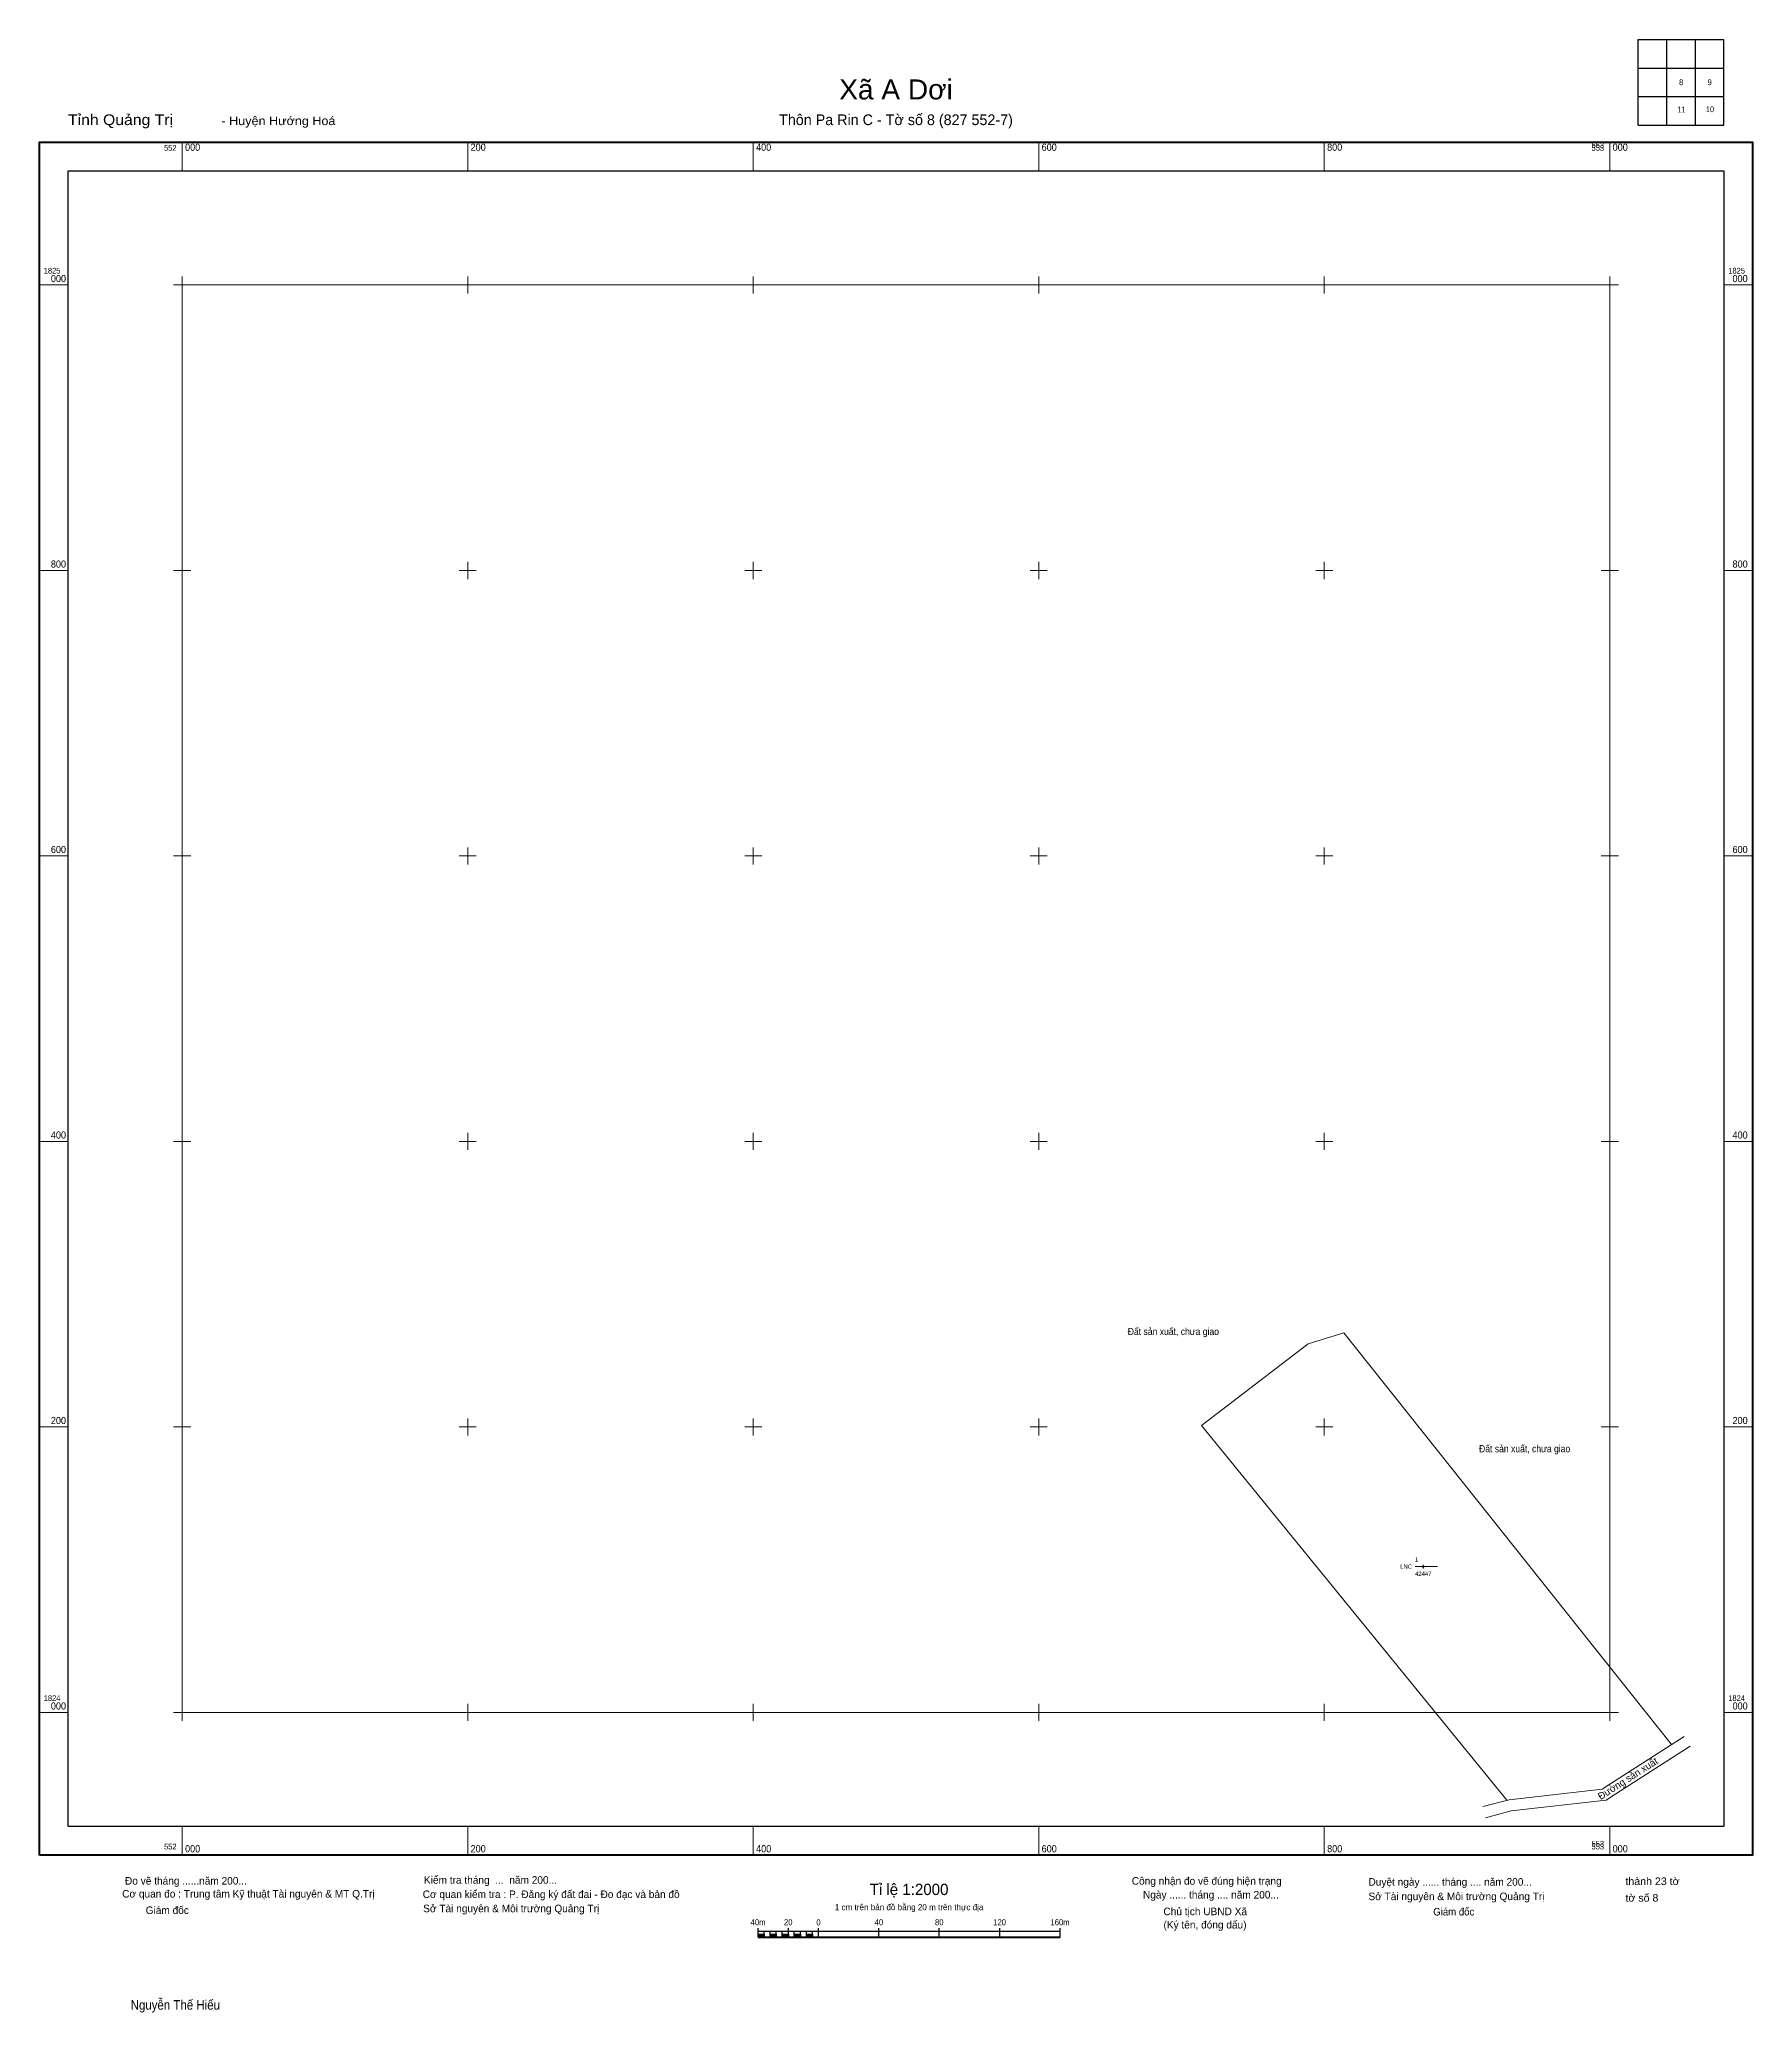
# Model space of a CAD drawing. Header units: metres. Extents: x 551900 to 553100, y 1823790 to 1825172.
import ezdxf
from ezdxf.enums import TextEntityAlignment as Align

# ---------------------------------------------------------------- set-up
doc = ezdxf.new("R2010")
doc.units = ezdxf.units.M
doc.header["$LTSCALE"] = 2
doc.layers.add('1', color=7, linetype='Continuous')
for name, color, linetype, lineweight in [('10', 7, 'Continuous', 13), ('23', 7, 'Continuous', 13), ('50', 7, 'Continuous', 13), ('51', 7, 'Continuous', 13), ('63', 7, 'Continuous', 13)]:
    doc.layers.add(name, color=color, linetype=linetype, lineweight=lineweight)

msp = doc.modelspace()

# ---------------------------------------------------------------- hatches: boundary and pattern name
at = {"layer": '51'}
msp.add_hatch(color=256, dxfattribs=at).paths.add_polyline_path([(552869.49, 1824102.13, 1), (552869.19, 1824102.13, 1)])
at = {"layer": '63'}
for points in [[(552403.38, 1823842.45), (552403.38, 1823844.59), (552407.66, 1823844.59), (552407.66, 1823842.45)], [(552411.88, 1823842.45), (552411.88, 1823844.59), (552416.08, 1823844.59), (552416.08, 1823842.45)], [(552420.3, 1823842.45), (552420.3, 1823844.59), (552424.58, 1823844.59), (552424.58, 1823842.45)], [(552428.78, 1823842.45), (552428.78, 1823844.59), (552433.02, 1823844.59), (552433.02, 1823842.45)], [(552437.28, 1823842.45), (552437.28, 1823844.59), (552441.5, 1823844.59), (552441.5, 1823842.45)]]:
    msp.add_hatch(color=256, dxfattribs=at).paths.add_polyline_path(points)

# ---------------------------------------------------------------- linework, layer by layer
at = {"layer": '10'}
for p, q in [((552813.82, 1824265.83), (553043.32, 1823977.56)), ((553000, 1823949.68), (553052.06, 1823983.19))]:
    msp.add_line(p, q, dxfattribs=at)
for points in [[(552813.82, 1824265.83), (552788.63, 1824258.28), (552714.04, 1824200.92), (552927.92, 1823938.43)], [(552913.05, 1823926.17), (552930.96, 1823930.96), (552997.54, 1823938.58), (553004.33, 1823942.95), (553056.38, 1823976.45)], [(552911.15, 1823934.02), (552929.48, 1823938.84), (552994.78, 1823946.32), (553000, 1823949.68)]]:
    msp.add_lwpolyline(points, dxfattribs=at)
at = {"layer": '23'}
for p, q in [((552000, 1824000), (552000, 1825000)), ((552000, 1825000), (553000, 1825000)), ((553000, 1824000), (553000, 1825000)), ((552000, 1824000), (553000, 1824000))]:
    msp.add_line(p, q, dxfattribs=at)
at = {"layer": '50'}
msp.add_line((552863.59, 1824102.13), (552879.34, 1824102.13), dxfattribs=at)
at = {"layer": '51'}
for p, q in [((552868.72, 1824102.13), (552868.09, 1824102.13)), ((552869.34, 1824103.38), (552869.34, 1824102.76)), ((552869.34, 1824101.5), (552869.34, 1824100.88)), ((552870.59, 1824102.13), (552869.96, 1824102.13))]:
    msp.add_line(p, q, dxfattribs=at)
msp.add_lwpolyline([(552869.34, 1824102.76), (552868.72, 1824102.13), (552869.34, 1824101.5), (552869.96, 1824102.13)], close=True, dxfattribs=at)
msp.add_circle((552869.34, 1824102.13), 0.15, dxfattribs=at)
at = {"layer": '63', "lineweight": 25}
for p, q in [((553020, 1825172), (553080, 1825172)), ((553020, 1825112), (553020, 1825172)), ((553040, 1825112), (553040, 1825172)), ((553060, 1825112), (553060, 1825172)), ((553020, 1825152), (553080, 1825152)), ((553020, 1825132), (553080, 1825132)), ((552403.38, 1823842.45), (552403.38, 1823848.79)), ((552403.38, 1823846.69), (552614.96, 1823846.69)), ((552403.38, 1823842.45), (552403.38, 1823846.69)), ((552407.66, 1823842.45), (552407.66, 1823846.69)), ((552411.88, 1823842.45), (552411.88, 1823846.69)), ((552416.08, 1823842.45), (552416.08, 1823846.69)), ((552420.3, 1823842.45), (552420.3, 1823846.69)), ((552424.58, 1823842.45), (552424.58, 1823848.79)), ((552424.58, 1823842.45), (552424.58, 1823846.69)), ((552428.78, 1823842.45), (552428.78, 1823846.69)), ((552433.02, 1823842.45), (552433.02, 1823846.69)), ((552437.28, 1823842.45), (552437.28, 1823846.69)), ((552441.5, 1823842.45), (552441.5, 1823846.69)), ((552445.66, 1823842.45), (552445.66, 1823848.79)), ((552488.04, 1823842.45), (552488.04, 1823848.79)), ((552530.32, 1823842.45), (552530.32, 1823848.79)), ((552572.64, 1823842.45), (552572.64, 1823848.79)), ((552614.96, 1823842.45), (552614.96, 1823848.79))]:
    msp.add_line(p, q, dxfattribs=at)
at = {"layer": '63'}
for p, q in [((552000, 1825080), (552000, 1825100)), ((552200, 1825080), (552200, 1825100)), ((552400, 1825080), (552400, 1825100)), ((552600, 1825080), (552600, 1825100)), ((552800, 1825080), (552800, 1825100)), ((553000, 1825080), (553000, 1825100)), ((552000, 1824994), (552000, 1825006)), ((552200, 1824994), (552200, 1825006)), ((552400, 1824994), (552400, 1825006)), ((552600, 1824994), (552600, 1825006)), ((552800, 1824994), (552800, 1825006)), ((553000, 1824994), (553000, 1825006)), ((551900, 1825000), (551920, 1825000)), ((551994, 1825000), (552006, 1825000)), ((552194, 1825000), (552206, 1825000)), ((552394, 1825000), (552406, 1825000)), ((552594, 1825000), (552606, 1825000)), ((552794, 1825000), (552806, 1825000)), ((552994, 1825000), (553006, 1825000)), ((553080, 1825000), (553100, 1825000)), ((551900, 1824800), (551920, 1824800)), ((551994, 1824800), (552006, 1824800)), ((552000, 1824794), (552000, 1824806)), ((552194, 1824800), (552206, 1824800)), ((552200, 1824794), (552200, 1824806)), ((552394, 1824800), (552406, 1824800)), ((552400, 1824794), (552400, 1824806)), ((552594, 1824800), (552606, 1824800)), ((552600, 1824794), (552600, 1824806)), ((552794, 1824800), (552806, 1824800)), ((552800, 1824794), (552800, 1824806)), ((552994, 1824800), (553006, 1824800)), ((553000, 1824794), (553000, 1824806)), ((553080, 1824800), (553100, 1824800)), ((552000, 1824594), (552000, 1824606)), ((552200, 1824594), (552200, 1824606)), ((552400, 1824594), (552400, 1824606)), ((552600, 1824594), (552600, 1824606)), ((552800, 1824594), (552800, 1824606)), ((553000, 1824594), (553000, 1824606)), ((551900, 1824600), (551920, 1824600)), ((551994, 1824600), (552006, 1824600)), ((552194, 1824600), (552206, 1824600)), ((552394, 1824600), (552406, 1824600)), ((552594, 1824600), (552606, 1824600)), ((552794, 1824600), (552806, 1824600)), ((552994, 1824600), (553006, 1824600)), ((553080, 1824600), (553100, 1824600)), ((551900, 1824400), (551920, 1824400)), ((551994, 1824400), (552006, 1824400)), ((552000, 1824394), (552000, 1824406)), ((552194, 1824400), (552206, 1824400)), ((552200, 1824394), (552200, 1824406)), ((552394, 1824400), (552406, 1824400)), ((552400, 1824394), (552400, 1824406)), ((552594, 1824400), (552606, 1824400)), ((552600, 1824394), (552600, 1824406)), ((552794, 1824400), (552806, 1824400)), ((552800, 1824394), (552800, 1824406)), ((552994, 1824400), (553006, 1824400)), ((553000, 1824394), (553000, 1824406)), ((553080, 1824400), (553100, 1824400)), ((552000, 1824194), (552000, 1824206)), ((552200, 1824194), (552200, 1824206)), ((552400, 1824194), (552400, 1824206)), ((552600, 1824194), (552600, 1824206)), ((552800, 1824194), (552800, 1824206)), ((553000, 1824194), (553000, 1824206)), ((551900, 1824200), (551920, 1824200)), ((551994, 1824200), (552006, 1824200)), ((552194, 1824200), (552206, 1824200)), ((552394, 1824200), (552406, 1824200)), ((552594, 1824200), (552606, 1824200)), ((552794, 1824200), (552806, 1824200)), ((552994, 1824200), (553006, 1824200)), ((553080, 1824200), (553100, 1824200)), ((551900, 1824000), (551920, 1824000)), ((551994, 1824000), (552006, 1824000)), ((552000, 1823994), (552000, 1824006)), ((552194, 1824000), (552206, 1824000)), ((552200, 1823994), (552200, 1824006)), ((552394, 1824000), (552406, 1824000)), ((552400, 1823994), (552400, 1824006)), ((552594, 1824000), (552606, 1824000)), ((552600, 1823994), (552600, 1824006)), ((552794, 1824000), (552806, 1824000)), ((552800, 1823994), (552800, 1824006)), ((552994, 1824000), (553006, 1824000)), ((553000, 1823994), (553000, 1824006)), ((553080, 1824000), (553100, 1824000)), ((552000, 1823900), (552000, 1823920)), ((552200, 1823900), (552200, 1823920)), ((552400, 1823900), (552400, 1823920)), ((552600, 1823900), (552600, 1823920)), ((552800, 1823900), (552800, 1823920)), ((553000, 1823900), (553000, 1823920))]:
    msp.add_line(p, q, dxfattribs=at)
at = {"layer": '63', "lineweight": 40}
msp.add_line((552403.38, 1823842.45), (552614.96, 1823842.45), dxfattribs=at)
at = {"layer": '63', "lineweight": 25}
msp.add_lwpolyline([(553020, 1825112), (553080, 1825112), (553080, 1825172)], dxfattribs=at)
at = {"layer": '63', "lineweight": 40}
msp.add_lwpolyline([(551900, 1823900), (551900, 1825100), (553100, 1825100), (553100, 1823900)], close=True, dxfattribs=at)
at = {"layer": '63', "lineweight": 25}
for points in [[(551920, 1823920), (551920, 1825080), (553080, 1825080), (553080, 1823920)], [(552403.38, 1823842.45), (552403.38, 1823844.59), (552407.66, 1823844.59), (552407.66, 1823842.45)], [(552411.88, 1823842.45), (552411.88, 1823844.59), (552416.08, 1823844.59), (552416.08, 1823842.45)], [(552420.3, 1823842.45), (552420.3, 1823844.59), (552424.58, 1823844.59), (552424.58, 1823842.45)], [(552428.78, 1823842.45), (552428.78, 1823844.59), (552433.02, 1823844.59), (552433.02, 1823842.45)], [(552437.28, 1823842.45), (552437.28, 1823844.59), (552441.5, 1823844.59), (552441.5, 1823842.45)]]:
    msp.add_lwpolyline(points, close=True, dxfattribs=at)

# ---------------------------------------------------------------- texts
at = {"layer": '1', "width": 0.9}
for p in [(552694.3, 1824264.35), (552940.36, 1824182.23)]:
    msp.add_text('Đất sản xuất, chưa giao', height=5, dxfattribs=at).set_placement(p, align=Align.CENTER)
at = {"layer": '1'}
msp.add_text('Đường sản xuất', height=5, rotation=32.766, dxfattribs=at).set_placement((553013.99, 1823951.54), align=Align.CENTER)
at = {"layer": '50', "width": 0.8}
msp.add_text('1', height=3, dxfattribs=at).set_placement((552863.59, 1824105.63))
at = {"layer": '50'}
msp.add_text('LNC', height=3, dxfattribs=at).set_placement((552861.49, 1824100.63), align=Align.RIGHT)
msp.add_text('42447', height=3, dxfattribs=at).set_placement((552863.59, 1824095.63))
at = {"layer": '63'}
for s, height, width, p in [('Xã A Dơi', 14, 1.05, (552500, 1825130)), ('8', 4, 0.9, (553050, 1825140)), ('9', 4, 0.9, (553070, 1825140)), ('11', 4, 0.8, (553050.19, 1825120.86)), ('10', 4, 0.95, (553070.18, 1825121.08)), ('40m', 4.232, 0.95, (552403.38, 1823850.89)), ('20', 4.232, 0.95, (552424.52, 1823850.89)), ('0', 4.23, 0.9, (552445.7, 1823850.89)), ('40', 4.232, 0.95, (552488.02, 1823850.89)), ('80', 4.232, 0.95, (552530.3, 1823850.89)), ('120', 4.232, 0.95, (552572.58, 1823850.89)), ('160m', 4.232, 0.95, (552614.92, 1823850.89))]:
    msp.add_text(s, height=height, dxfattribs=dict(at, width=width)).set_placement(p, align=Align.CENTER)
for s, height, width, p in [('Tỉnh Quảng Trị', 7.5, 1.1, (551920, 1825112)), (' - Huyện Hướng Hoá', 6, 1.1, (552025, 1825112)), ('000', 5, 0.95, (552002, 1825094)), ('200', 5, 0.95, (552202, 1825094)), ('400', 5, 0.95, (552402, 1825094)), ('600', 5, 0.95, (552602, 1825094)), ('800', 5, 0.95, (552802, 1825094)), ('000', 5, 0.95, (553002, 1825094)), ('1825', 4, 0.95, (551903, 1825008)), ('1825', 4, 0.95, (551903, 1825008)), ('000', 5, 0.95, (551908, 1825002)), ('1825', 4, 0.95, (553083, 1825008)), ('1825', 4, 0.95, (553083, 1825008)), ('000', 5, 0.95, (553086, 1825002)), ('800', 5, 0.95, (551908, 1824802)), ('800', 5, 0.95, (553086, 1824802)), ('600', 5, 0.95, (551908, 1824602)), ('600', 5, 0.95, (553086, 1824602)), ('400', 5, 0.95, (551908, 1824402)), ('400', 5, 0.95, (553086, 1824402)), ('200', 5, 0.95, (551908, 1824202)), ('200', 5, 0.95, (553086, 1824202)), ('1824', 4, 0.95, (551903, 1824008)), ('1824', 4, 0.95, (553083, 1824008)), ('000', 5, 0.95, (551908, 1824002)), ('000', 5, 0.95, (553086, 1824002)), ('000', 5, 0.95, (552002, 1823902)), ('200', 5, 0.95, (552202, 1823902)), ('400', 5, 0.95, (552402, 1823902)), ('600', 5, 0.95, (552602, 1823902)), ('800', 5, 0.95, (552802, 1823902)), ('000', 5, 0.95, (553002, 1823902)), ('thành 23 tờ', 5.29, 1.05, (553010.99, 1823879.07)), ('tờ số 8', 5.29, 1.05, (553010.99, 1823867.43)), ('Giám đốc ', 5.29, 0.95, (552876.33, 1823857.73)), ('Nguyễn Thế Hiếu', 6.68, 0.9, (551963.88, 1823791.75))]:
    msp.add_text(s, height=height, dxfattribs=dict(at, width=width)).set_placement(p)
for s, height, p in [('Thôn Pa Rin C - Tờ số 8 (827 552-7)', 7.5, (552500, 1825112)), ('Tỉ lệ 1:2000', 7.902, (552509.14, 1823872.05)), ('1 cm trên bản đồ bằng 20 m trên thực địa', 4.232, (552509.19, 1823861.43))]:
    msp.add_text(s, height=height, dxfattribs=at).set_placement(p, align=Align.CENTER)
at = {"layer": '63', "width": 0.95}
for s, p in [('552', (551996, 1825094)), ('553', (552996, 1825096)), ('553', (552996, 1825094)), ('552', (551996, 1823904)), ('553', (552996, 1823906)), ('553', (552996, 1823904))]:
    msp.add_text(s, height=4, dxfattribs=at).set_placement(p, align=Align.RIGHT)
at = {"layer": '63'}
for s, height, p in [('Đo vẽ tháng ......năm 200...', 5.29, (551959.92, 1823879.37)), ('Kiểm tra tháng  ...  năm 200...', 5.29, (552169.35, 1823879.97)), ('Công nhận đo vẽ đúng hiện trạng', 5.29, (552665.16, 1823879.31)), ('Cơ quan đo : Trung tâm Kỹ thuật Tài nguyên & MT Q.Trị', 5.29, (551957.94, 1823870.29)), ('Cơ quan kiểm tra : P. Đăng ký đất đai - Đo đạc và bản đồ', 5.29, (552168.45, 1823869.95)), ('Ngày ...... tháng .... năm 200...', 5.29, (552673.02, 1823869.61)), ('Sở Tài nguyên & Môi trường Quảng Trị', 5.29, (552830.93, 1823868.47)), ('Duyệt ngày ...... tháng .... năm 200...', 5.29, (552830.96, 1823878.61)), ('Giám đốc', 5.29, (551974.4, 1823858.77)), ('Sở Tài nguyên & Môi trường Quảng Trị', 5.29, (552168.81, 1823859.99)), ('Chủ tịch UBND Xã', 5.29, (552687.33, 1823857.93)), ('(Ký tên, đóng dấu) ', 5.287, (552687.39, 1823848.61))]:
    msp.add_text(s, height=height, dxfattribs=at).set_placement(p)

doc.saveas('drawing.dxf')
